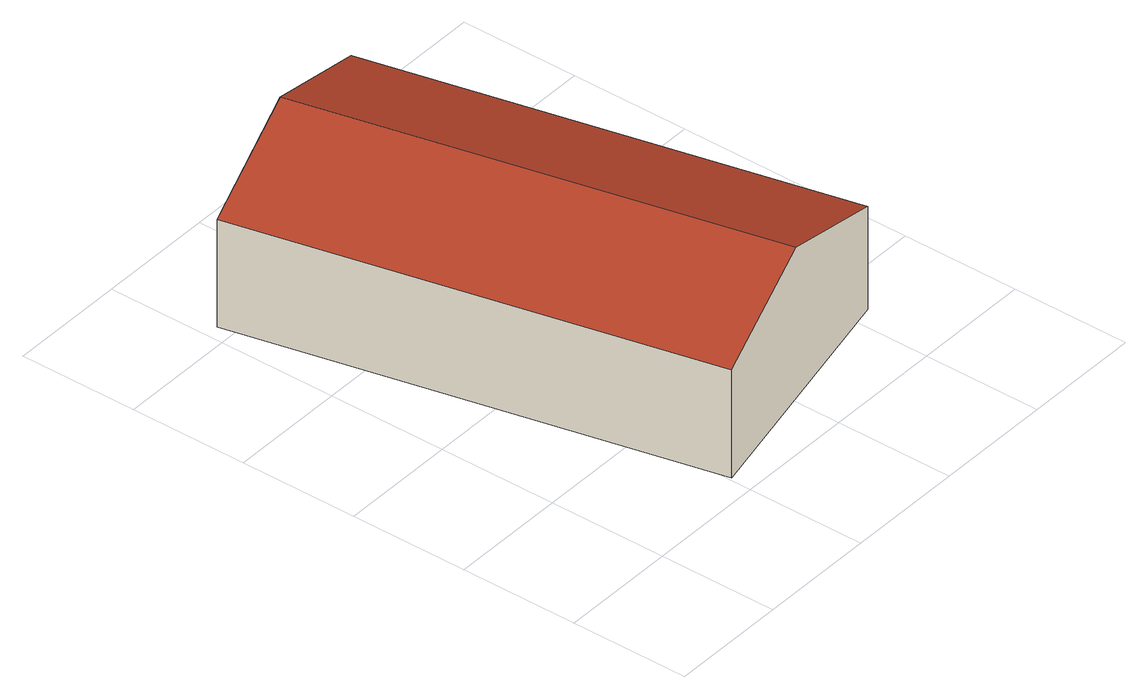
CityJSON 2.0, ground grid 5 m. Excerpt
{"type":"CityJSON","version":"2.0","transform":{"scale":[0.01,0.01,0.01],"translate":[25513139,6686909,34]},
"CityObjects":{
"building1":{"type":"Building","attributes":{"measuredHeight":5.8,"roofType":"1000","Katuosoite":"Puroniityntie 400","C_KAYTTARK":"941","Rakennuksen_tila":"voimassa","REPAIRED":"no","LowestRoof":40.2,"HighestRoof":40.2,"BREC_BuildingHeightNN":40.2,"Tilavuus":1090,"BREC_RoofNames":"flat","Kayttotarkoitus":"Ei käyttömerkintää kartalla","VTJ_PRT":"1007184818","CODE":"121","Kerroksia":1,"GroundLevel":34.4,"RATU":53203,"TILA_KOODI":2,"Kokonaisala":200,"KG_KRAKENN":2500203,"Kerrosala":200,"Valmistunut":"1988-09-01","Rakennusaine":"Puu","Integrate_LoD[1]":{"integrating_person":"vcdb_user","integration_date":"2016-10-28","matching_mode":1,"area_diff":0,"area_diff_filter":10,"overlap_DB_to_file":100,"overlap_file_to_DB":100,"overlap_filter":89}},"address":[{"CountryName":"Finland","LocalityName":"Helsinki"}],"geometry":[{"type":"Solid","lod":"2","boundaries":[[[[0,1,2,3]],[[1,4,5,2]],[[6,0,3,7]],[[8,5,4,9]],[[9,4,1,0,6]],[[7,3,2,5,8]],[[7,8,9,6]]]],"semantics":{"surfaces":[{"type":"RoofSurface","ZMax":6.7,"ZMinASL":39.2,"ZMin":4.79,"Area":112.14,"ZMaxASL":41.1,"RoofPitch":69.87,"RoofOrientation":257.08},{"type":"RoofSurface","ZMax":6.7,"ZMinASL":38.99,"ZMin":4.59,"Area":124.65,"ZMaxASL":41.1,"RoofPitch":69.87,"RoofOrientation":77.08},{"type":"WallSurface","ZMax":4.8,"Area":97.19,"ZMinASL":34.4,"ZMin":0,"ZMaxASL":39.2},{"type":"WallSurface","ZMax":4.59,"Area":93.28,"ZMinASL":34.4,"ZMin":0,"ZMaxASL":38.99},{"type":"WallSurface","ZMax":6.7,"Area":62.39,"ZMinASL":34.4,"ZMin":0,"ZMaxASL":41.1},{"type":"WallSurface","ZMax":6.7,"Area":62.35,"ZMinASL":34.4,"ZMin":0,"ZMaxASL":41.1},{"type":"GroundSurface","ZMinASL":34.4,"ZMin":0,"Area":222.32}],"values":[[0,1,2,3,4,5,6]]}}]}
},
"vertices":[
[515,95,520],[1022,209,710],[568,2187,710],[63,2070,520],[1584,334,499],[1130,2316,499],[515,95,40],[63,2070,40],[1130,2316,40],[1584,334,40]
]}
